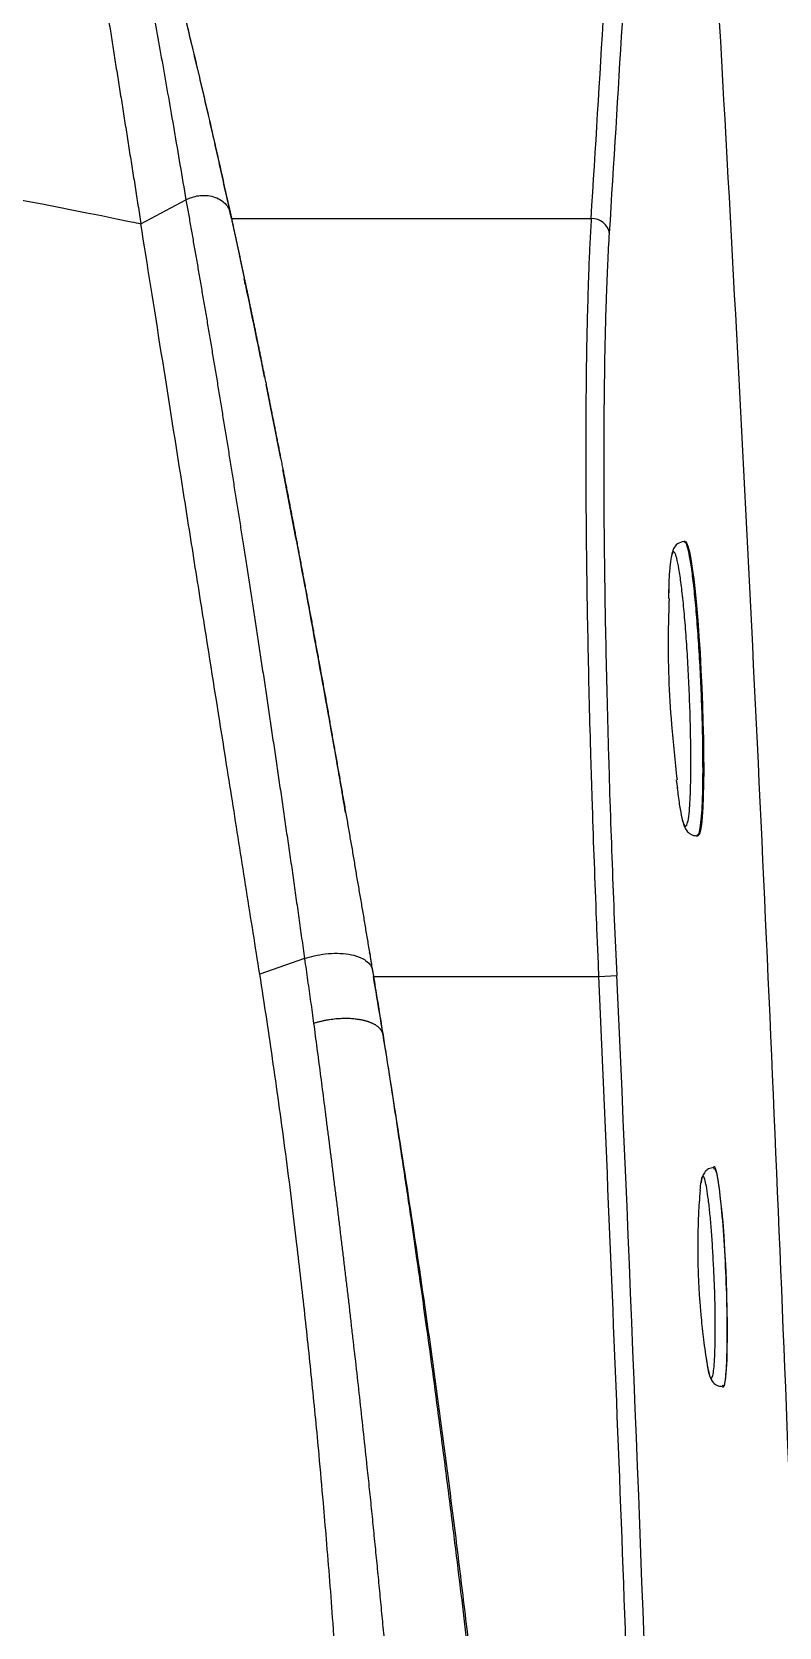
# Model space of a CAD drawing. Extents: x 527 to 611, y 788 to 934.
# Drawn here: x 599.6 to 604.67, y 865.59 to 876.42 of the extents above; entities that cross this region are included whole.
import ezdxf

# ---------------------------------------------------------------- set-up
doc = ezdxf.new("R2010")
doc.units = 0
doc.header["$MEASUREMENT"] = 0
doc.layers.add('1', color=4, linetype='Continuous')
doc.layers.add('GEOMETRY', color=3, linetype='Continuous', lineweight=25)

# ---------------------------------------------------------------- blocks, each defined once
blk = doc.blocks.new('2026_FLAIR')
at = {"layer": 'GEOMETRY'}
for p, q in [((73.27, 71.756), (73.576, 71.917)), ((73.885, 71.791), (76.326, 71.791)), ((74.219, 70.162), (74.12, 70.665)), ((74.313, 69.672), (74.234, 70.087)), ((76.963, 69.6), (76.956, 69.6)), ((76.852, 69.283), (76.85, 69.216)), ((76.851, 69.267), (76.85, 69.212)), ((76.903, 67.982), (76.908, 67.937)), ((76.903, 67.978), (76.91, 67.926)), ((74.659, 67.759), (74.655, 67.785)), ((77.043, 67.602), (77.05, 67.602)), ((74.381, 66.768), (74.077, 66.662)), ((74.848, 66.648), (76.376, 66.648)), ((74.848, 66.648), (74.863, 66.555)), ((76.376, 66.648), (76.501, 66.654)), ((74.863, 66.555), (74.864, 66.549)), ((77.155, 65.344), (77.157, 65.343)), ((77.106, 64.057), (77.11, 64.027)), ((77.216, 63.871), (77.215, 63.873))]:
    blk.add_line(p, q, dxfattribs=at)
at = {"layer": 'GEOMETRY', "flags": 128}
for points in [[(76.963, 69.6), (76.965, 69.6), (76.973, 69.59), (76.982, 69.567), (76.992, 69.53), (77.002, 69.48), (77.011, 69.417), (77.021, 69.343), (77.03, 69.259), (77.04, 69.165), (77.048, 69.064), (77.056, 68.956), (77.064, 68.843), (77.07, 68.726), (77.076, 68.608), (77.081, 68.49)], [(77.081, 68.49), (77.084, 68.373), (77.087, 68.26), (77.088, 68.151), (77.089, 68.049), (77.088, 67.954), (77.086, 67.869), (77.083, 67.794), (77.078, 67.73), (77.073, 67.678), (77.067, 67.64), (77.06, 67.614), (77.052, 67.603), (77.05, 67.602)], [(77.196, 65.207), (77.188, 65.263), (77.18, 65.306), (77.172, 65.337), (77.164, 65.354), (77.158, 65.357)], [(77.22, 63.858), (77.222, 63.859), (77.229, 63.87), (77.235, 63.895), (77.24, 63.933), (77.244, 63.983), (77.247, 64.046), (77.249, 64.118), (77.25, 64.2), (77.25, 64.29), (77.249, 64.385), (77.246, 64.485), (77.243, 64.586), (77.238, 64.689), (77.233, 64.789), (77.227, 64.887), (77.22, 64.979), (77.212, 65.064), (77.204, 65.141), (77.196, 65.207)]]:
    blk.add_lwpolyline(points, dxfattribs=at)
at = {"layer": 'GEOMETRY'}
for centre, radius, start, end in [((76.331, 71.67), 0.121, 9.8664, 92.3783), ((-466.785, 42.21), 543.711, 1.88058, 2.57616), ((-466.785, 42.21), 543.835, 1.25325, 2.57616)]:
    blk.add_arc(centre, radius, start, end, dxfattribs=at)
blk.add_ellipse((-466.785, 106.081), major_axis=(0, 547.9), ratio=0.993205, start_param=4.649765, end_param=4.65497, dxfattribs=at)
for points, knots in [([(72.552, 76.291), (72.555, 76.275), (72.56, 76.243), (72.567, 76.195), (72.575, 76.147), (72.583, 76.098), (72.591, 76.048), (72.598, 75.998), (72.606, 75.948), (72.614, 75.896), (72.623, 75.845), (72.631, 75.792), (72.639, 75.739), (72.648, 75.686), (72.656, 75.631), (72.665, 75.576), (72.681, 75.474), (72.705, 75.326), (72.736, 75.131), (72.766, 74.939), (72.795, 74.754), (72.83, 74.539), (72.869, 74.292), (72.908, 74.042), (72.941, 73.836), (72.967, 73.672), (72.993, 73.509), (73.016, 73.36), (73.037, 73.227), (73.056, 73.109), (73.075, 72.989), (73.094, 72.869), (73.113, 72.748), (73.133, 72.626), (73.152, 72.503), (73.172, 72.379), (73.191, 72.256), (73.211, 72.131), (73.231, 72.007), (73.25, 71.882), (73.264, 71.798), (73.27, 71.756)], [0, 0, 0, 0, 0.016663, 0.033328, 0.049994, 0.06666, 0.083327, 0.099994, 0.116662, 0.133329, 0.149997, 0.166664, 0.18333, 0.199997, 0.216664, 0.233331, 0.25, 0.307683, 0.361534, 0.411542, 0.457704, 0.500023, 0.565529, 0.625006, 0.657973, 0.689795, 0.720473, 0.750005, 0.770828, 0.791381, 0.811667, 0.831688, 0.851445, 0.870939, 0.890171, 0.90914, 0.927844, 0.946283, 0.964456, 0.982362, 1, 1, 1, 1]), ([(72.724, 76.078), (72.735, 76.04), (72.77, 75.909), (72.831, 75.669), (72.908, 75.35), (72.989, 75), (73.065, 74.651), (73.137, 74.308), (73.202, 73.982), (73.271, 73.629), (73.343, 73.248), (73.418, 72.837), (73.495, 72.396), (73.549, 72.077), (73.576, 71.917)], [0, 0, 0, 0, 0.043688, 0.150156, 0.256628, 0.363085, 0.469506, 0.545513, 0.62148, 0.697385, 0.773233, 0.849009, 0.924669, 1, 1, 1, 1]), ([(73.885, 71.791), (73.874, 71.843), (73.851, 71.946), (73.817, 72.099), (73.784, 72.25), (73.75, 72.4), (73.716, 72.547), (73.682, 72.693), (73.648, 72.837), (73.614, 72.98), (73.58, 73.12), (73.546, 73.259), (73.512, 73.396), (73.478, 73.531), (73.444, 73.664), (73.41, 73.796), (73.34, 74.062), (73.232, 74.46), (73.104, 74.904), (72.998, 75.257), (72.917, 75.518), (72.832, 75.782), (72.774, 75.959), (72.744, 76.052)], [0, 0, 0, 0, 0.036253, 0.072089, 0.107507, 0.142509, 0.177092, 0.211259, 0.245009, 0.278341, 0.311257, 0.343756, 0.375838, 0.407503, 0.438752, 0.469585, 0.500001, 0.626039, 0.749999, 0.813212, 0.875001, 0.934614, 1, 1, 1, 1]), ([(73.076, 74.994), (73.088, 74.951), (73.116, 74.858), (73.159, 74.71), (73.204, 74.55), (73.249, 74.391), (73.289, 74.243), (73.323, 74.119), (73.35, 74.019), (73.37, 73.941), (73.387, 73.88), (73.402, 73.822), (73.42, 73.752), (73.443, 73.664), (73.47, 73.556), (73.503, 73.429), (73.539, 73.281), (73.58, 73.115), (73.642, 72.859), (73.722, 72.519), (73.799, 72.18), (73.853, 71.935), (73.888, 71.777), (73.923, 71.615), (73.949, 71.492), (73.964, 71.421), (73.967, 71.407)], [0, 0, 0, 0, 0.0422785, 0.0906147, 0.1406171, 0.1906155, 0.2341386, 0.2706858, 0.298892, 0.3211322, 0.3374821, 0.3531947, 0.3735786, 0.4002879, 0.4322181, 0.4693471, 0.5116503, 0.5591013, 0.6098785, 0.7255988, 0.8353329, 0.8753848, 0.914624, 0.9530572, 0.990688, 1, 1, 1, 1]), ([(77.846, 58.033), (77.836, 58.386), (77.825, 58.74), (77.803, 59.446), (77.792, 59.799), (77.757, 60.859), (77.683, 62.978), (77.596, 65.096), (77.47, 67.921), (77.401, 69.333), (77.253, 72.156), (77.173, 73.567), (77.088, 74.978)], [0, 0, 0, 0, 0.0625, 0.0625, 0.125, 0.125, 0.25, 0.5, 0.5, 0.75, 0.75, 1, 1, 1, 1]), ([(68.338, 72.497), (68.884, 72.445), (69.429, 72.383), (71.053, 72.171), (72.13, 71.992), (73.227, 71.765), (73.249, 71.76), (73.27, 71.756)], [0.1224789, 0.1224789, 0.1224789, 0.1224789, 0.1855096, 0.1855096, 0.3105096, 0.3105096, 0.3130308, 0.3130308, 0.3130308, 0.3130308]), ([(73.576, 71.917), (73.588, 71.924), (73.601, 71.93), (73.63, 71.94), (73.646, 71.944), (73.679, 71.948), (73.696, 71.949), (73.73, 71.947), (73.747, 71.944), (73.779, 71.934), (73.794, 71.928), (73.82, 71.912), (73.832, 71.903), (73.851, 71.882), (73.859, 71.872), (73.871, 71.85), (73.874, 71.838), (73.877, 71.828)], [0, 0, 0, 0, 0.125, 0.125, 0.25, 0.25, 0.375, 0.375, 0.5, 0.5, 0.625, 0.625, 0.75, 0.75, 0.875, 0.875, 1, 1, 1, 1]), ([(73.576, 71.917), (73.579, 71.902), (73.584, 71.871), (73.593, 71.824), (73.601, 71.777), (73.609, 71.729), (73.618, 71.682), (73.626, 71.634), (73.634, 71.586), (73.643, 71.538), (73.651, 71.489), (73.66, 71.441), (73.668, 71.392), (73.676, 71.343), (73.685, 71.294), (73.693, 71.244), (73.702, 71.195), (73.71, 71.145), (73.719, 71.095), (73.727, 71.045), (73.736, 70.994), (73.744, 70.944), (73.753, 70.893), (73.761, 70.842), (73.77, 70.791), (73.778, 70.74), (73.787, 70.688), (73.795, 70.636), (73.804, 70.585), (73.812, 70.533), (73.821, 70.48), (73.829, 70.428), (73.838, 70.376), (73.846, 70.323), (73.855, 70.27), (73.864, 70.217), (73.872, 70.164), (73.881, 70.111), (73.889, 70.057), (73.898, 70.004), (73.906, 69.95), (73.915, 69.896), (73.924, 69.842), (73.932, 69.788), (73.941, 69.734), (73.949, 69.679), (73.958, 69.625), (73.97, 69.55), (73.984, 69.455), (74.003, 69.338), (74.021, 69.22), (74.039, 69.101), (74.057, 68.981), (74.076, 68.86), (74.094, 68.737), (74.113, 68.614), (74.132, 68.489), (74.15, 68.363), (74.169, 68.236), (74.188, 68.108), (74.207, 67.979), (74.226, 67.849), (74.245, 67.717), (74.264, 67.585), (74.284, 67.452), (74.303, 67.317), (74.322, 67.181), (74.342, 67.045), (74.361, 66.907), (74.374, 66.814), (74.381, 66.768)], [0, 0, 0, 0, 0.011198, 0.022381, 0.033551, 0.044706, 0.055847, 0.066973, 0.078086, 0.089184, 0.100267, 0.111337, 0.122392, 0.133434, 0.144461, 0.155473, 0.166472, 0.177456, 0.188426, 0.199382, 0.210323, 0.22125, 0.232163, 0.243062, 0.253947, 0.264817, 0.275673, 0.286515, 0.297342, 0.308156, 0.318955, 0.32974, 0.34051, 0.351267, 0.362009, 0.372736, 0.38345, 0.394149, 0.404834, 0.415505, 0.426161, 0.436803, 0.447431, 0.458045, 0.468644, 0.479229, 0.4898, 0.500356, 0.522522, 0.54474, 0.567009, 0.589331, 0.611703, 0.634127, 0.656602, 0.679128, 0.701707, 0.724337, 0.747019, 0.769753, 0.792539, 0.815375, 0.838261, 0.861196, 0.884182, 0.907221, 0.93032, 0.953481, 0.976709, 1, 1, 1, 1]), ([(73.885, 71.791), (73.887, 71.783), (73.89, 71.767), (73.896, 71.742), (73.901, 71.717), (73.906, 71.692), (73.912, 71.666), (73.918, 71.64), (73.923, 71.614), (73.929, 71.588), (73.935, 71.561), (73.94, 71.534), (73.946, 71.506), (73.952, 71.478), (73.958, 71.45), (73.964, 71.422), (73.97, 71.393), (73.976, 71.364), (73.982, 71.335), (73.989, 71.306), (73.995, 71.276), (74.001, 71.246), (74.007, 71.216), (74.014, 71.185), (74.02, 71.154), (74.027, 71.123), (74.033, 71.092), (74.04, 71.06), (74.046, 71.028), (74.053, 70.996), (74.059, 70.963), (74.066, 70.931), (74.073, 70.898), (74.08, 70.864), (74.086, 70.831), (74.093, 70.797), (74.1, 70.763), (74.107, 70.729), (74.114, 70.695), (74.121, 70.66), (74.128, 70.625), (74.135, 70.59), (74.142, 70.554), (74.149, 70.519), (74.156, 70.483), (74.163, 70.446), (74.171, 70.41), (74.178, 70.374), (74.185, 70.337), (74.192, 70.3), (74.2, 70.262), (74.207, 70.225), (74.214, 70.187), (74.222, 70.149), (74.229, 70.111), (74.237, 70.073), (74.244, 70.034), (74.252, 69.996), (74.259, 69.957), (74.267, 69.918), (74.274, 69.878), (74.282, 69.839), (74.289, 69.799), (74.297, 69.759), (74.305, 69.719), (74.312, 69.679), (74.32, 69.638), (74.328, 69.598), (74.335, 69.557), (74.343, 69.516), (74.351, 69.475), (74.358, 69.434), (74.366, 69.392), (74.374, 69.35), (74.382, 69.309), (74.39, 69.267), (74.397, 69.225), (74.405, 69.182), (74.413, 69.14), (74.421, 69.097), (74.429, 69.054), (74.437, 69.012), (74.444, 68.969), (74.452, 68.925), (74.46, 68.882), (74.468, 68.839), (74.476, 68.795), (74.484, 68.751), (74.492, 68.708), (74.5, 68.664), (74.508, 68.62), (74.516, 68.575), (74.524, 68.531), (74.532, 68.487), (74.54, 68.442), (74.548, 68.398), (74.555, 68.353), (74.563, 68.308), (74.571, 68.263), (74.579, 68.218), (74.587, 68.173), (74.595, 68.128), (74.603, 68.082), (74.611, 68.037), (74.619, 67.992), (74.627, 67.946), (74.635, 67.9), (74.643, 67.855), (74.651, 67.809), (74.659, 67.763), (74.667, 67.717), (74.675, 67.671), (74.683, 67.625), (74.691, 67.579), (74.699, 67.533), (74.707, 67.487), (74.715, 67.44), (74.722, 67.394), (74.73, 67.348), (74.738, 67.301), (74.746, 67.255), (74.754, 67.208), (74.762, 67.162), (74.77, 67.115), (74.778, 67.069), (74.786, 67.022), (74.793, 66.975), (74.801, 66.929), (74.809, 66.882), (74.817, 66.835), (74.825, 66.789), (74.832, 66.742), (74.84, 66.695), (74.845, 66.664), (74.848, 66.648)], [0, 0, 0, 0, 0.007576, 0.015152, 0.022728, 0.030304, 0.037879, 0.045455, 0.053031, 0.060607, 0.068183, 0.075759, 0.083335, 0.090911, 0.098487, 0.106063, 0.113638, 0.121214, 0.12879, 0.136366, 0.143942, 0.151518, 0.159093, 0.166669, 0.174245, 0.181821, 0.189396, 0.196972, 0.204548, 0.212124, 0.219699, 0.227275, 0.234851, 0.242426, 0.250002, 0.257578, 0.265153, 0.272729, 0.280305, 0.28788, 0.295456, 0.303032, 0.310607, 0.318183, 0.325759, 0.333334, 0.34091, 0.348485, 0.356061, 0.363637, 0.371212, 0.378788, 0.386364, 0.393939, 0.401515, 0.409091, 0.416666, 0.424242, 0.431818, 0.439394, 0.446969, 0.454545, 0.462121, 0.469697, 0.477272, 0.484848, 0.492424, 0.5, 0.507576, 0.515152, 0.522728, 0.530304, 0.53788, 0.545456, 0.553032, 0.560608, 0.568184, 0.57576, 0.583336, 0.590912, 0.598488, 0.606064, 0.61364, 0.621216, 0.628792, 0.636368, 0.643944, 0.65152, 0.659096, 0.666672, 0.674248, 0.681824, 0.6894, 0.696976, 0.704552, 0.712128, 0.719703, 0.727279, 0.734855, 0.742431, 0.750006, 0.757582, 0.765158, 0.772733, 0.780309, 0.787885, 0.79546, 0.803036, 0.810611, 0.818187, 0.825762, 0.833338, 0.840913, 0.848489, 0.856064, 0.86364, 0.871215, 0.878791, 0.886366, 0.893942, 0.901517, 0.909092, 0.916668, 0.924243, 0.931819, 0.939394, 0.94697, 0.954546, 0.962121, 0.969697, 0.977273, 0.984848, 0.992424, 1, 1, 1, 1]), ([(76.326, 71.791), (76.324, 71.758), (76.322, 71.724), (76.318, 71.653), (76.314, 71.581), (76.311, 71.506), (76.308, 71.429), (76.307, 71.389), (76.3, 71.188), (76.296, 71.016), (76.29, 70.65), (76.289, 70.455), (76.288, 70.198), (76.288, 70.146), (76.289, 70.04), (76.289, 69.986), (76.29, 69.823), (76.291, 69.713), (76.294, 69.378), (76.298, 69.147), (76.307, 68.673), (76.313, 68.43), (76.322, 68.116), (76.324, 68.053), (76.328, 67.927), (76.33, 67.864), (76.336, 67.674), (76.345, 67.42), (76.355, 67.164), (76.362, 66.971), (76.365, 66.907), (76.371, 66.778), (76.373, 66.713), (76.376, 66.648)], [0, 0, 0, 0, 0.03125, 0.03125, 0.0625, 0.09375, 0.09375, 0.125, 0.125, 0.25, 0.25, 0.375, 0.375, 0.40625, 0.40625, 0.4375, 0.4375, 0.5, 0.5, 0.625, 0.625, 0.75, 0.75, 0.78125, 0.78125, 0.8125, 0.8125, 0.875, 0.9375, 0.9375, 0.96875, 0.96875, 1, 1, 1, 1]), ([(74.077, 66.662), (74.062, 66.757), (74.016, 67.046), (73.941, 67.523), (73.837, 68.18), (73.736, 68.815), (73.639, 69.426), (73.533, 70.1), (73.407, 70.896), (73.314, 71.479), (73.27, 71.756)], [0, 0, 0, 0, 0.0149536, 0.0462036, 0.0774536, 0.1243286, 0.1555786, 0.1868286, 0.2493286, 0.3118286, 0.3118286, 0.3118286, 0.3118286]), ([(76.501, 66.654), (76.489, 66.908), (76.479, 67.16), (76.465, 67.534), (76.461, 67.659), (76.454, 67.845), (76.452, 67.907), (76.449, 68.03), (76.447, 68.092), (76.438, 68.398), (76.432, 68.637), (76.422, 69.101), (76.419, 69.327), (76.415, 69.655), (76.414, 69.763), (76.413, 69.923), (76.413, 69.975), (76.413, 70.079), (76.413, 70.13), (76.413, 70.382), (76.415, 70.573), (76.42, 70.932), (76.424, 71.1), (76.431, 71.297), (76.433, 71.336), (76.436, 71.411), (76.437, 71.448), (76.442, 71.557), (76.446, 71.626), (76.45, 71.691)], [0, 0, 0, 0, 0.125, 0.125, 0.1875, 0.1875, 0.21875, 0.21875, 0.25, 0.25, 0.375, 0.375, 0.5, 0.5, 0.5625, 0.5625, 0.59375, 0.59375, 0.625, 0.625, 0.75, 0.75, 0.875, 0.875, 0.90625, 0.90625, 0.9375, 0.9375, 1, 1, 1, 1]), ([(74.11, 70.714), (74.07, 70.91), (74.024, 71.141), (73.978, 71.352), (73.971, 71.385)], [0, 0, 0, 0, 0.84676, 1, 1, 1, 1]), ([(74.655, 67.785), (74.635, 67.901), (74.574, 68.254), (74.472, 68.818), (74.378, 69.332), (74.326, 69.607), (74.313, 69.672)], [0, 0, 0, 0, 0.173556, 0.531268, 0.88936, 1, 1, 1, 1]), ([(76.908, 67.937), (76.91, 67.92), (76.917, 67.858), (76.929, 67.779), (76.944, 67.704), (76.958, 67.667), (76.971, 67.664), (76.983, 67.697), (76.992, 67.765), (76.998, 67.865), (77.002, 67.993), (77.002, 68.145), (77, 68.313), (76.995, 68.493), (76.987, 68.677), (76.977, 68.858), (76.965, 69.029), (76.951, 69.183), (76.936, 69.314), (76.921, 69.418), (76.906, 69.491), (76.892, 69.529), (76.879, 69.532), (76.868, 69.498), (76.859, 69.429), (76.853, 69.351), (76.852, 69.287), (76.851, 69.267)], [0, 0, 0, 0, 0.016276, 0.058204, 0.100107, 0.14209, 0.18396, 0.225954, 0.267833, 0.309784, 0.351718, 0.393604, 0.435595, 0.477623, 0.519651, 0.561641, 0.603528, 0.645462, 0.687412, 0.729291, 0.771285, 0.813156, 0.855137, 0.897041, 0.938968, 0.980926, 1, 1, 1, 1]), ([(76.956, 69.6), (76.939, 69.596), (76.908, 69.587), (76.885, 69.553), (76.878, 69.534), (76.873, 69.515), (76.871, 69.501), (76.87, 69.497)], [0, 0, 0, 0, 0.246935, 0.469074, 0.679879, 0.9316, 1, 1, 1, 1]), ([(76.956, 69.595), (76.959, 69.596), (76.966, 69.598), (76.979, 69.558), (76.995, 69.482), (77.012, 69.37), (77.027, 69.228), (77.042, 69.063), (77.055, 68.88), (77.066, 68.686), (77.074, 68.489), (77.08, 68.296), (77.082, 68.115), (77.082, 67.953), (77.078, 67.815), (77.071, 67.708), (77.061, 67.636), (77.052, 67.602), (77.045, 67.606), (77.043, 67.607)], [0, 0, 0, 0, 0.0364283, 0.0988756, 0.1613229, 0.2237702, 0.2862175, 0.3486648, 0.4111121, 0.4735594, 0.5360066, 0.5984539, 0.6609012, 0.7233485, 0.7857958, 0.8482431, 0.9106904, 0.9731377, 1, 1, 1, 1]), ([(76.854, 69.212), (76.852, 69.137), (76.842, 68.852), (76.858, 68.441), (76.894, 68.107), (76.908, 67.982)], [0, 0, 0, 0, 0.181121, 0.694244, 1, 1, 1, 1]), ([(76.945, 67.707), (76.946, 67.705), (76.949, 67.688), (76.957, 67.666), (76.972, 67.637), (76.992, 67.616), (77.019, 67.603), (77.035, 67.603), (77.043, 67.602)], [0, 0, 0, 0, 0.041736, 0.334809, 0.586627, 0.80342, 0.90412, 1, 1, 1, 1]), ([(74.381, 66.768), (74.401, 66.775), (74.423, 66.782), (74.471, 66.793), (74.497, 66.797), (74.55, 66.803), (74.577, 66.805), (74.63, 66.804), (74.657, 66.802), (74.705, 66.794), (74.728, 66.788), (74.767, 66.773), (74.784, 66.764), (74.81, 66.744), (74.821, 66.734), (74.835, 66.712), (74.839, 66.701), (74.841, 66.69)], [0, 0, 0, 0, 0.125, 0.125, 0.25, 0.25, 0.375, 0.375, 0.5, 0.5, 0.625, 0.625, 0.75, 0.75, 0.875, 0.875, 1, 1, 1, 1]), ([(74.82, 66.814), (74.827, 66.773), (74.844, 66.675), (74.859, 66.584), (74.867, 66.531)], [0, 0, 0, 0, 0.415809, 1, 1, 1, 1]), ([(74.381, 66.768), (74.384, 66.743), (74.391, 66.694), (74.401, 66.621), (74.412, 66.548), (74.422, 66.475), (74.432, 66.402), (74.439, 66.353), (74.442, 66.328)], [0, 0, 0, 0, 0.168073, 0.335572, 0.502506, 0.668882, 0.834711, 1, 1, 1, 1]), ([(74.599, 61.905), (74.591, 62.023), (74.569, 62.334), (74.539, 62.719), (74.506, 63.102), (74.475, 63.455), (74.433, 63.884), (74.383, 64.359), (74.324, 64.88), (74.267, 65.343), (74.212, 65.75), (74.154, 66.159), (74.109, 66.461), (74.077, 66.662)], [0.3118286, 0.3118286, 0.3118286, 0.3118286, 0.328593, 0.3559368, 0.3676555, 0.3832805, 0.406718, 0.4301555, 0.453593, 0.484843, 0.500468, 0.516093, 0.5480144, 0.5480144, 0.5480144, 0.5480144]), ([(74.944, 66.064), (74.928, 66.165), (74.896, 66.36), (74.864, 66.554), (74.848, 66.648)], [0, 0, 0, 0, 0.517271, 1, 1, 1, 1]), ([(74.864, 66.549), (74.871, 66.509), (74.884, 66.429), (74.905, 66.3), (74.925, 66.17), (74.946, 66.04), (74.966, 65.911), (74.986, 65.781), (75.005, 65.652), (75.029, 65.496), (75.054, 65.326), (75.08, 65.154), (75.102, 65.004), (75.122, 64.866), (75.145, 64.708), (75.173, 64.51), (75.209, 64.256), (75.25, 63.955), (75.296, 63.609), (75.345, 63.235), (75.392, 62.859), (75.436, 62.505), (75.476, 62.169), (75.512, 61.854), (75.545, 61.563), (75.572, 61.313), (75.596, 61.09), (75.619, 60.873), (75.643, 60.642), (75.667, 60.399), (75.685, 60.216), (75.695, 60.118), (75.697, 60.1)], [0, 0, 0, 0, 0.051157, 0.100025, 0.143885, 0.182831, 0.216996, 0.246576, 0.271879, 0.293396, 0.323154, 0.348563, 0.369732, 0.386859, 0.404355, 0.431517, 0.464567, 0.50351, 0.54835, 0.598883, 0.648529, 0.694137, 0.735706, 0.778272, 0.815569, 0.8476, 0.87443, 0.900961, 0.930343, 0.962586, 0.99315, 1, 1, 1, 1]), ([(74.913, 66.252), (74.913, 66.254), (74.912, 66.257), (74.911, 66.262), (74.909, 66.267), (74.907, 66.272), (74.905, 66.276), (74.902, 66.281), (74.899, 66.286), (74.895, 66.29), (74.891, 66.294), (74.887, 66.299), (74.883, 66.303), (74.878, 66.307), (74.873, 66.31), (74.867, 66.314), (74.862, 66.318), (74.856, 66.321), (74.85, 66.324), (74.843, 66.327), (74.837, 66.33), (74.83, 66.333), (74.823, 66.336), (74.817, 66.338), (74.809, 66.341), (74.802, 66.343), (74.795, 66.345), (74.788, 66.347), (74.781, 66.349), (74.773, 66.35), (74.766, 66.352), (74.759, 66.353), (74.749, 66.355), (74.737, 66.356), (74.723, 66.358), (74.707, 66.36), (74.69, 66.361), (74.673, 66.361), (74.654, 66.362), (74.634, 66.361), (74.614, 66.36), (74.593, 66.359), (74.572, 66.356), (74.55, 66.353), (74.528, 66.35), (74.506, 66.345), (74.484, 66.34), (74.463, 66.335), (74.449, 66.331), (74.442, 66.328)], [0, 0, 0, 0, 0.017147, 0.034357, 0.051616, 0.06891, 0.086226, 0.103549, 0.120865, 0.138159, 0.155418, 0.172625, 0.189768, 0.206832, 0.223803, 0.240666, 0.257409, 0.274019, 0.290481, 0.306785, 0.322918, 0.338868, 0.354625, 0.370179, 0.38552, 0.400638, 0.415525, 0.430173, 0.444575, 0.458723, 0.472612, 0.486237, 0.49959, 0.523819, 0.549309, 0.576025, 0.60392, 0.632936, 0.663007, 0.694053, 0.725986, 0.758708, 0.792111, 0.826078, 0.860488, 0.895214, 0.930127, 0.965098, 1, 1, 1, 1]), ([(74.442, 66.328), (74.446, 66.301), (74.453, 66.245), (74.464, 66.16), (74.476, 66.075), (74.487, 65.989), (74.498, 65.902), (74.51, 65.814), (74.521, 65.726), (74.532, 65.636), (74.544, 65.546), (74.555, 65.455), (74.567, 65.363), (74.578, 65.271), (74.59, 65.178), (74.602, 65.083), (74.613, 64.988), (74.625, 64.892), (74.637, 64.795), (74.648, 64.698), (74.66, 64.599), (74.672, 64.5), (74.684, 64.399), (74.695, 64.298), (74.711, 64.159), (74.732, 63.981), (74.756, 63.763), (74.78, 63.541), (74.801, 63.342), (74.82, 63.168), (74.835, 63.019), (74.85, 62.869), (74.865, 62.72), (74.88, 62.57), (74.894, 62.42), (74.909, 62.268), (74.923, 62.115), (74.932, 62.013), (74.937, 61.962)], [0, 0, 0, 0, 0.020052, 0.040267, 0.060646, 0.081183, 0.10187, 0.122696, 0.143658, 0.164757, 0.185996, 0.207377, 0.228902, 0.250572, 0.27239, 0.294356, 0.316473, 0.338743, 0.361167, 0.383748, 0.406488, 0.429391, 0.452459, 0.475694, 0.4991, 0.547984, 0.597503, 0.647689, 0.698577, 0.731862, 0.765295, 0.798724, 0.832027, 0.865292, 0.898644, 0.932211, 0.966031, 1, 1, 1, 1]), ([(75.705, 60.119), (75.703, 60.14), (75.685, 60.338), (75.648, 60.714), (75.593, 61.247), (75.534, 61.782), (75.473, 62.312), (75.364, 63.203), (75.198, 64.454), (75.029, 65.528), (74.944, 66.064)], [0, 0, 0, 0, 0.010429, 0.099709, 0.189029, 0.278711, 0.368758, 0.45602, 0.728294, 1, 1, 1, 1]), ([(77.112, 64.016), (77.114, 64.005), (77.119, 63.97), (77.128, 63.935), (77.138, 63.915), (77.147, 63.923), (77.155, 63.954), (77.161, 64.01), (77.165, 64.09), (77.167, 64.192), (77.168, 64.307), (77.166, 64.434), (77.162, 64.567), (77.155, 64.702), (77.148, 64.835), (77.139, 64.957), (77.129, 65.065), (77.118, 65.155), (77.107, 65.227), (77.097, 65.274), (77.086, 65.294), (77.077, 65.286), (77.069, 65.257), (77.065, 65.216), (77.063, 65.196)], [0, 0, 0, 0, 0.020441, 0.06617, 0.112002, 0.159883, 0.207293, 0.252986, 0.298811, 0.346626, 0.39442, 0.440239, 0.485946, 0.53339, 0.581122, 0.626861, 0.67255, 0.720203, 0.767775, 0.813515, 0.859355, 0.907228, 0.95469, 1, 1, 1, 1]), ([(77.157, 65.35), (77.145, 65.348), (77.121, 65.344), (77.092, 65.317), (77.081, 65.291), (77.074, 65.27), (77.072, 65.249), (77.072, 65.246)], [0, 0, 0, 0, 0.171328, 0.322677, 0.583319, 0.943276, 1, 1, 1, 1]), ([(77.157, 65.343), (77.161, 65.343), (77.172, 65.344), (77.193, 65.22), (77.216, 65), (77.235, 64.716), (77.246, 64.417), (77.248, 64.145), (77.24, 63.951), (77.229, 63.855), (77.219, 63.868), (77.216, 63.871)], [0, 0, 0, 0, 0.072891, 0.198962, 0.325033, 0.451104, 0.577174, 0.703245, 0.829316, 0.955387, 1, 1, 1, 1]), ([(77.064, 65.196), (77.062, 65.168), (77.056, 65.093), (77.051, 64.984), (77.049, 64.877), (77.048, 64.792), (77.049, 64.715), (77.051, 64.632), (77.055, 64.541), (77.062, 64.439), (77.072, 64.319), (77.087, 64.176), (77.103, 64.071), (77.112, 64.016)], [0, 0, 0, 0, 0.0709703, 0.1914616, 0.2769574, 0.3414359, 0.4062245, 0.4715647, 0.5521888, 0.6360303, 0.7306867, 0.857174, 1, 1, 1, 1]), ([(77.112, 64.01), (77.117, 63.988), (77.124, 63.946), (77.143, 63.902), (77.171, 63.871), (77.202, 63.866), (77.215, 63.864)], [0, 0, 0, 0, 0.328542, 0.603029, 0.826692, 1, 1, 1, 1])]:
    blk.add_open_spline(points, degree=3, knots=knots, dxfattribs=at)
blk.add_open_spline([(76.45, 71.691), (76.509, 72.64), (76.566, 73.589), (76.62, 74.539)], degree=3, dxfattribs=at)

msp = doc.modelspace()

# ---------------------------------------------------------------- block references
at = {"layer": '1'}
msp.add_blockref('2026_FLAIR', (527.067, 803.363), dxfattribs=at)

doc.saveas('drawing.dxf')
